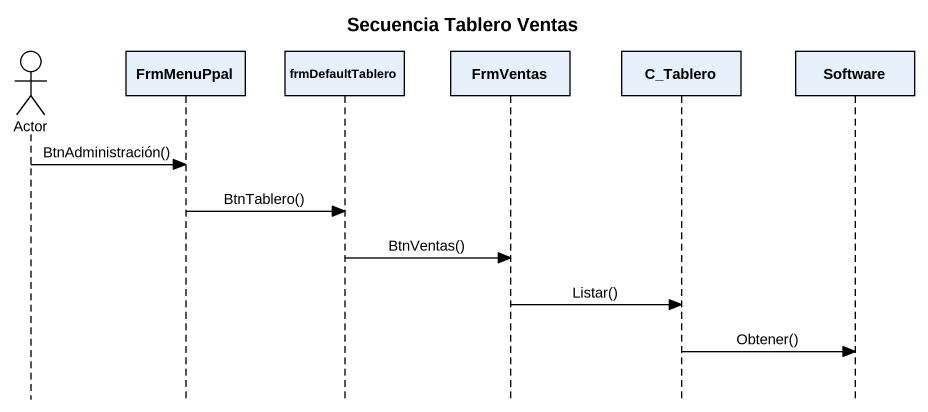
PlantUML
@startuml
title Secuencia Tablero Ventas
hide footbox
actor "Actor" as Actor_
participant FrmMenuPpal
participant frmDefaultTablero
participant FrmVentas
participant C_Tablero
participant Software

Actor_ -> FrmMenuPpal : BtnAdministración()
FrmMenuPpal -> frmDefaultTablero : BtnTablero()
frmDefaultTablero -> FrmVentas : BtnVentas()
FrmVentas -> C_Tablero : Listar()
C_Tablero -> Software : Obtener()
@enduml
